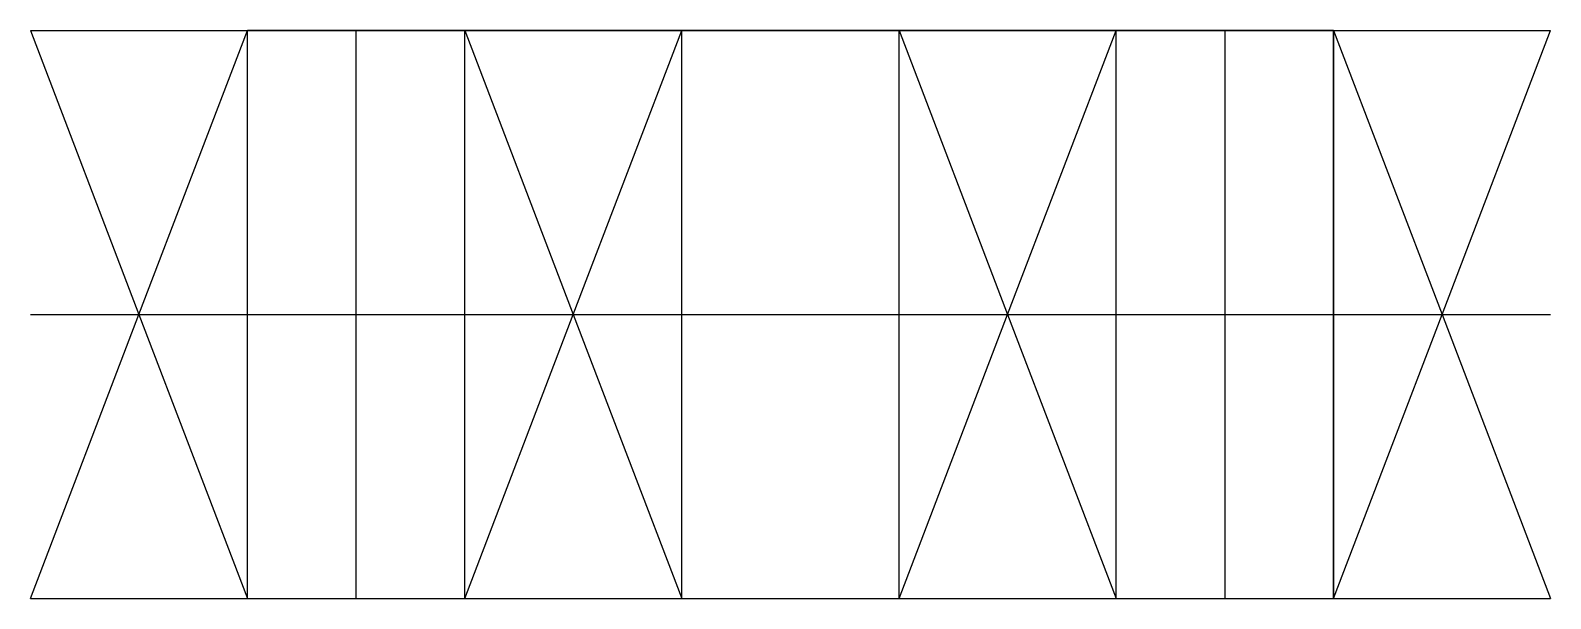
# Model space of a CAD drawing. Header units: metres. Extents: x -2.12 to 7.78, y 0 to 3.7.
import ezdxf

# ---------------------------------------------------------------- set-up
doc = ezdxf.new("R2010")
doc.units = ezdxf.units.M
for name, color, linetype in [('Boundary', 2, 'Continuous'), ('Cut', 3, 'Continuous'), ('Mountain', 5, 'Continuous'), ('Valley', 1, 'Continuous')]:
    doc.layers.add(name, color=color, linetype=linetype)

msp = doc.modelspace()

# ---------------------------------------------------------------- linework, layer by layer
at = {"layer": 'Boundary'}
for p, q in [((0, 0), (0, 3.6955)), ((5.6569, 3.6955), (0, 3.6955)), ((5.6569, 3.6955), (5.6569, 0)), ((0, 0), (5.6569, 0))]:
    msp.add_line(p, q, dxfattribs=at)
at = {"layer": 'Cut'}
for p, q in [((-0.7071, 0), (-0.7071, 3.6955)), ((6.364, 3.6955), (-0.7071, 3.6955)), ((6.364, 3.6955), (6.364, 0)), ((-0.7071, 0), (6.364, 0))]:
    msp.add_line(p, q, dxfattribs=at)
at = {"layer": 'Mountain'}
for p, q in [((-2.1213, 3.6955), (-0.7071, 3.6955)), ((-0.7071, 3.6955), (0.7071, 3.6955)), ((-0.7071, 1.8478), (-0.7071, 3.6955)), ((0.7071, 3.6955), (2.1213, 3.6955)), ((0.7071, 1.8478), (0.7071, 3.6955)), ((2.1213, 3.6955), (3.5355, 3.6955)), ((2.1213, 1.8478), (2.1213, 3.6955)), ((3.5355, 3.6955), (4.9497, 3.6955)), ((3.5355, 1.8478), (3.5355, 3.6955)), ((4.9497, 3.6955), (6.364, 3.6955)), ((4.9497, 1.8478), (4.9497, 3.6955)), ((6.364, 3.6955), (7.7782, 3.6955)), ((6.364, 1.8478), (6.364, 3.6955)), ((-2.1213, 1.8478), (-1.4142, 1.8478)), ((-1.4142, 1.8478), (-0.7071, 1.8478)), ((-0.7071, 0), (-0.7071, 1.8478)), ((0.7071, 0), (0.7071, 1.8478)), ((0.7071, 1.8478), (1.4142, 1.8478)), ((1.4142, 1.8478), (2.1213, 1.8478)), ((2.1213, 0), (2.1213, 1.8478)), ((3.5355, 0), (3.5355, 1.8478)), ((3.5355, 1.8478), (4.2426, 1.8478)), ((4.2426, 1.8478), (4.9497, 1.8478)), ((4.9497, 0), (4.9497, 1.8478)), ((6.364, 0), (6.364, 1.8478)), ((6.364, 1.8478), (7.0711, 1.8478)), ((7.0711, 1.8478), (7.7782, 1.8478)), ((-2.1213, 0), (-0.7071, 0)), ((-0.7071, 0), (0.7071, 0)), ((0.7071, 0), (2.1213, 0)), ((2.1213, 0), (3.5355, 0)), ((3.5355, 0), (4.9497, 0)), ((4.9497, 0), (6.364, 0)), ((6.364, 0), (7.7782, 0))]:
    msp.add_line(p, q, dxfattribs=at)
at = {"layer": 'Valley'}
for p, q in [((-2.1213, 3.6955), (-1.4142, 1.8478)), ((-1.4142, 1.8478), (-0.7071, 3.6955)), ((0.7071, 3.6955), (1.4142, 1.8478)), ((1.4142, 1.8478), (2.1213, 3.6955)), ((3.5355, 3.6955), (4.2426, 1.8478)), ((4.2426, 1.8478), (4.9497, 3.6955)), ((6.364, 3.6955), (7.0711, 1.8478)), ((7.0711, 1.8478), (7.7782, 3.6955)), ((-2.1213, 0), (-1.4142, 1.8478)), ((-1.4142, 1.8478), (-0.7071, 0)), ((-0.7071, 1.8478), (0, 1.8478)), ((0, 1.8478), (0.7071, 1.8478)), ((0.7071, 0), (1.4142, 1.8478)), ((1.4142, 1.8478), (2.1213, 0)), ((2.1213, 1.8478), (2.8284, 1.8478)), ((2.8284, 1.8478), (3.5355, 1.8478)), ((3.5355, 0), (4.2426, 1.8478)), ((4.2426, 1.8478), (4.9497, 0)), ((4.9497, 1.8478), (5.6569, 1.8478)), ((5.6569, 1.8478), (6.364, 1.8478)), ((6.364, 0), (7.0711, 1.8478)), ((7.0711, 1.8478), (7.7782, 0))]:
    msp.add_line(p, q, dxfattribs=at)

doc.saveas('drawing.dxf')
